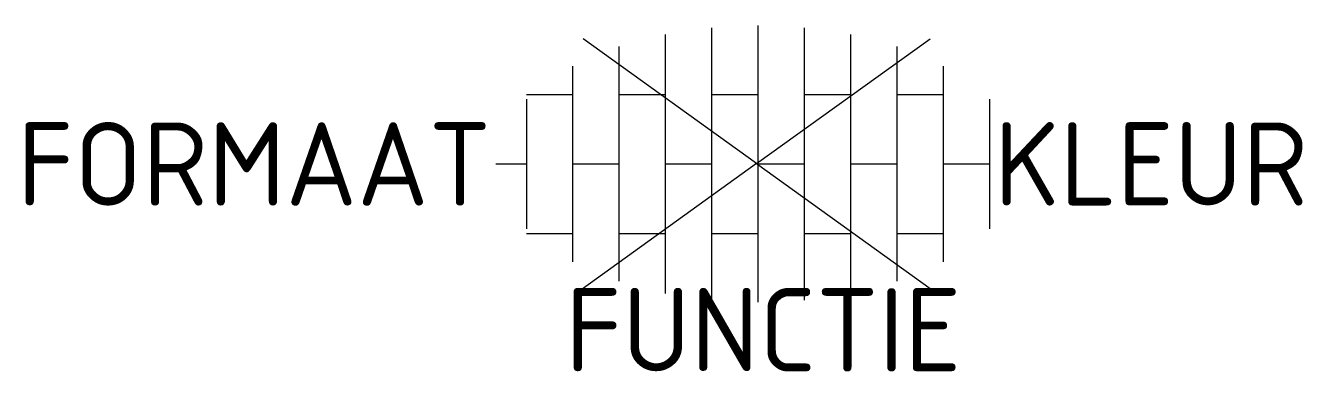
# Model space of a CAD drawing. Extents: x -15.8 to 11.8, y -4.5 to 3.
import ezdxf
from ezdxf.enums import TextEntityAlignment as Align

# ---------------------------------------------------------------- set-up
doc = ezdxf.new("R2010")
doc.units = 0
doc.styles.add('NLCS-ISO', font='NLCS-ISO.ttf')

msp = doc.modelspace()

# ---------------------------------------------------------------- linework, layer by layer
for p, q in [((-2, 2.797), (-2, -2.797)), ((-1, 2.943), (-1, -2.943)), ((0, 2.99), (0, -2.99)), ((1, 2.943), (1, -2.943)), ((2, 2.797), (2, -2.797)), ((-3, 2.535), (-3, -2.535)), ((3, 2.535), (3, -2.535)), ((-4, 2.115), (-4, -2.115)), ((4, 2.115), (4, -2.115)), ((-5, 1.5), (-4, 1.5)), ((-5, 1.4), (-5, -1.4)), ((-3, 1.5), (-2, 1.5)), ((-1, 1.5), (0, 1.5)), ((1, 1.5), (2, 1.5)), ((3, 1.5), (4, 1.5)), ((5, 1.4), (5, -1.4)), ((-5.658, 0), (-5, 0)), ((-4, 0), (-3, 0)), ((-2, 0), (-1, 0)), ((0, 0), (1, 0)), ((2, 0), (3, 0)), ((4, 0), (5, 0)), ((-5, -1.5), (-4, -1.5)), ((-3, -1.5), (-2, -1.5)), ((-1, -1.5), (0, -1.5)), ((1, -1.5), (2, -1.5)), ((3, -1.5), (4, -1.5))]:
    msp.add_line(p, q)
at = {"ltscale": 0.1}
for q in [(-3.772, 2.706), (3.719, 2.706), (-3.798, -2.705), (3.744, -2.705)]:
    msp.add_line((-0.027, 0.01), q, dxfattribs=at)

# ---------------------------------------------------------------- texts
at = {"style": 'NLCS-ISO'}
msp.add_attdef('FORMAAT', text='20x60', height=1.8, dxfattribs=at).set_placement((-5.758, 0), align=Align.MIDDLE_RIGHT)
msp.add_attdef('KLEUR', text='G', height=1.8, dxfattribs=at).set_placement((5.1, 0), align=Align.MIDDLE_LEFT)
at = {"style": 'NLCS-ISO', "flags": 1}
msp.add_attdef('FUNCTIE', text='', height=1.8, dxfattribs=at).set_placement((0.116, -3.585), align=Align.MIDDLE_CENTER)

doc.saveas('drawing.dxf')
